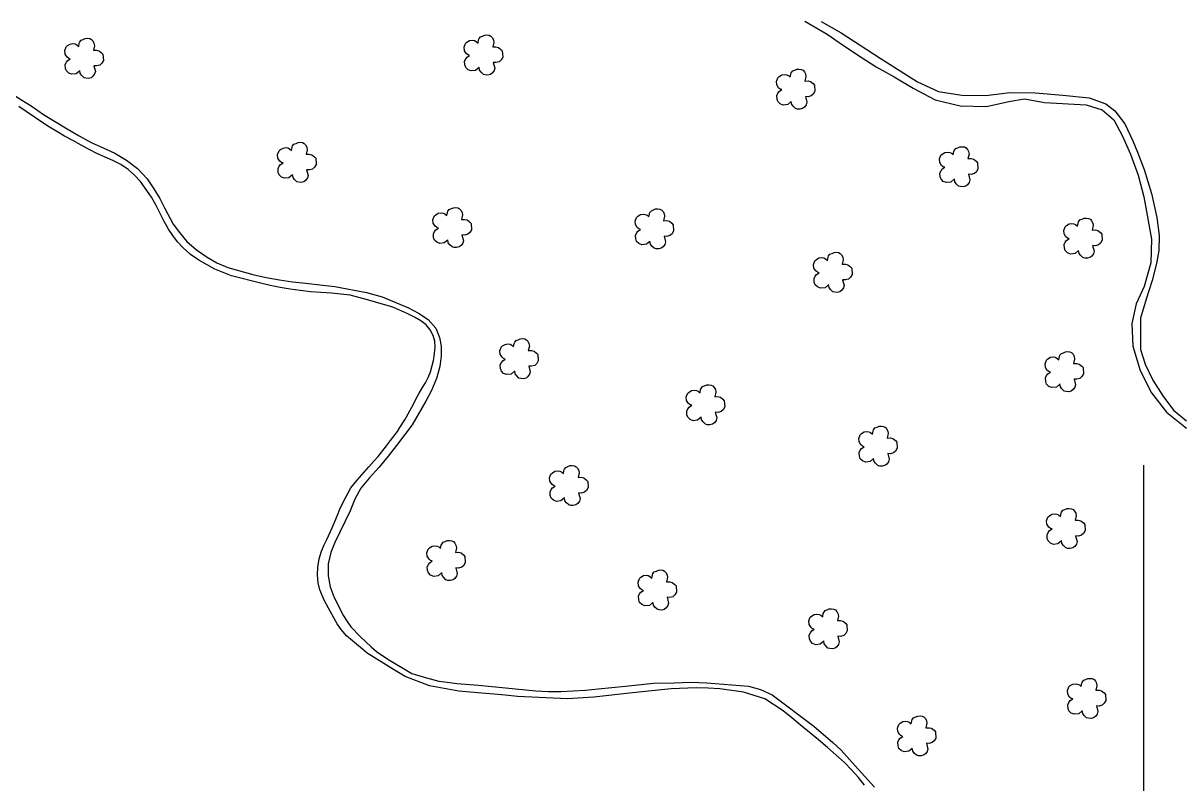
# Model space of a CAD drawing. Extents: x 758742 to 760842, y 7818487 to 7821457.
# Drawn here: x 759597.2 to 760013.4, y 7819373 to 7819646.4 of the extents above; entities that cross this region are included whole.
import ezdxf

# ---------------------------------------------------------------- set-up
doc = ezdxf.new("R2010")
doc.units = 0
doc.header["$MEASUREMENT"] = 0
doc.linetypes.add('CONTINUO', pattern=[0])
for name, color, linetype in [('0114000960', 1, 'Continuous'), ('0114000960003', 5, 'Continuous'), ('0114000960004', 5, 'Continuous'), ('_SIMBOLO ARVORE', 118, 'Continuous'), ('MALHA', 8, 'Continuous')]:
    doc.layers.add(name, color=color, linetype=linetype)

msp = doc.modelspace()

# ---------------------------------------------------------------- linework, layer by layer
at = {"layer": '0114000960', "flags": 128}
msp.add_lwpolyline([(759878.15, 7819647.05), (759886.19, 7819642.39), (759890.55, 7819639.35), (759897.16, 7819634.97), (759903.8, 7819630.69), (759910.27, 7819627.03), (759917.07, 7819623.02), (759925.04, 7819618.85), (759934.01, 7819616.7), (759943.45, 7819616.39), (759951.47, 7819618.16), (759957.18, 7819619.12), (759964.37, 7819617.89), (759979.37, 7819617.05), (759985.02, 7819615.25), (759989.22, 7819611.56), (759992.43, 7819605.69), (759995.31, 7819599.26), (759998.02, 7819591.74), (760000.04, 7819583.99), (760002.79, 7819568.72), (760002.56, 7819560.23), (760000.21, 7819551.72), (759997.28, 7819545.44), (759995.76, 7819538.44), (759996.04, 7819530.25), (759998.74, 7819521.5), (760002.86, 7819513.51), (760008.23, 7819506.49), (760015.36, 7819500.77)], dxfattribs=at)
at = {"layer": '0114000960'}
msp.add_lwpolyline([(759591.59, 7819621.92), (759600.42, 7819616.39), (759604.53, 7819613.57), (759612.99, 7819608.34), (759617.33, 7819605.88), (759621.57, 7819603.51), (759625.94, 7819601.52), (759630.16, 7819599.58), (759634.35, 7819597.14), (759638.28, 7819594.06), (759641.7, 7819590.38), (759644.21, 7819586.78), (759646.35, 7819583.31), (759647.97, 7819580), (759651.09, 7819574.14), (759653.35, 7819571.09), (759656.05, 7819567.89), (759659.44, 7819564.9), (759663.28, 7819562.28), (759666.85, 7819560.16), (759670.73, 7819558.48), (759679.78, 7819556.02), (759684.55, 7819554.96), (759689.34, 7819554.06), (759693.99, 7819553.42), (759698.8, 7819552.93), (759703.81, 7819552.31), (759709.27, 7819551.72), (759720.65, 7819549.5), (759726.22, 7819548.04), (759735.66, 7819544.08), (759739.33, 7819542.11), (759742.72, 7819539.8), (759745.48, 7819536.75), (759746.8, 7819533.43), (759747.47, 7819530.21), (759747.41, 7819526.77), (759746.97, 7819522.94), (759745.78, 7819518.64), (759743.91, 7819514.37), (759741.96, 7819510.51), (759736.98, 7819501.94), (759734.4, 7819498.51), (759731.37, 7819494.6), (759728.41, 7819490.7), (759725.03, 7819486.66), (759721.62, 7819482.82), (759718.62, 7819479.17), (759716.46, 7819475.29), (759714.7, 7819471.06), (759709.19, 7819459.71), (759707.8, 7819456.1), (759706.86, 7819451.97), (759706.81, 7819447.72), (759707.51, 7819443.77), (759709.01, 7819439.94), (759712.38, 7819433.38), (759713.63, 7819431.29), (759714.97, 7819429.34), (759718.39, 7819425.74), (759722.24, 7819422.23), (759724.23, 7819420.57), (759728.27, 7819417.74), (759736.87, 7819412.64), (759741.28, 7819411.29), (759746.61, 7819409.88), (759749.55, 7819409.46), (759753.09, 7819409.04), (759760.81, 7819408.36), (759781.5, 7819406.33), (759786.02, 7819406.14), (759790.51, 7819406.09), (759799.36, 7819406.64), (759803.89, 7819407.14), (759813.69, 7819408.07), (759823.76, 7819409.16), (759831.2, 7819409.28), (759837.23, 7819409.44), (759842.97, 7819409.26), (759857.88, 7819408.08), (759862.21, 7819406.86), (759866.47, 7819404.89), (759881.47, 7819393.68), (759888.24, 7819387.84), (759891.21, 7819385.05), (759896.26, 7819379.37), (759903.25, 7819371.76)], dxfattribs=at)
at = {"layer": '0114000960003', "color": 5}
msp.add_lwpolyline([(759884.03, 7819646.9), (759891.27, 7819642.9), (759905.24, 7819633.81), (759918.7, 7819625.32), (759926.2, 7819621.85), (759934.65, 7819620.47), (759943.24, 7819620.32), (759951.89, 7819621.44), (759960.93, 7819621.29), (759970.97, 7819620.46), (759980.42, 7819619.55), (759986.39, 7819617.38), (759989.67, 7819614.8), (759993.17, 7819610.17), (759996.06, 7819604.11), (759997.74, 7819600.01), (760000.16, 7819593.79), (760002.85, 7819585.19), (760004.77, 7819576.55), (760005.54, 7819570), (760005.43, 7819564.64), (760004.64, 7819560.03), (760002.99, 7819553.89), (760000.85, 7819547.19), (759998.89, 7819540.36), (759998.88, 7819529.11), (760000.58, 7819523.79), (760003.29, 7819518.1), (760006.82, 7819512.44), (760010.72, 7819507.26), (760015.39, 7819503.47)], dxfattribs=at)
at = {"layer": '0114000960004', "color": 5, "flags": 128}
msp.add_lwpolyline([(759899.68, 7819372.47), (759897.43, 7819375.22), (759894.99, 7819378.01), (759892.48, 7819380.65), (759886.36, 7819386.02), (759883.09, 7819388.8), (759876.54, 7819394.12), (759873.48, 7819396.67), (759870.38, 7819399.15), (759863.85, 7819403.49), (759856.16, 7819405.91), (759847.66, 7819407.13), (759843.43, 7819407.35), (759839.06, 7819407.42), (759830.09, 7819407.08), (759816.26, 7819405.64), (759802.3, 7819404.1), (759792.88, 7819403.46), (759774.83, 7819404.34), (759770.46, 7819404.8), (759766.32, 7819405.19), (759762.1, 7819405.54), (759757.9, 7819405.95), (759753.84, 7819406.32), (759743.3, 7819408.2), (759734.48, 7819411.5), (759730.26, 7819414.1), (759720.9, 7819419.97), (759719.17, 7819421.3), (759713.36, 7819426.13), (759711.44, 7819428.37), (759710.03, 7819430.51), (759706.95, 7819436.1), (759705.35, 7819438.97), (759703.81, 7819442.73), (759703.22, 7819445.18), (759703, 7819447.99), (759703.15, 7819450.87), (759703.61, 7819453.83), (759704.47, 7819456.62), (759705.36, 7819458.81), (759706.29, 7819460.74), (759708.25, 7819464.96), (759710.13, 7819469.46), (759711, 7819471.67), (759712.05, 7819474.01), (759715.03, 7819479.37), (759717.23, 7819482.1), (759721.48, 7819486.86), (759723.24, 7819488.92), (759724.74, 7819490.65), (759727.82, 7819494.44), (759729.22, 7819496.39), (759731.74, 7819499.62), (759732.62, 7819501.03), (759734.38, 7819503.83), (759737.44, 7819509.43), (759738.48, 7819511.4), (759739.57, 7819513.36), (759740.76, 7819515.36), (759741.81, 7819517.14), (759742.72, 7819519.01), (759743.59, 7819521.07), (759744.68, 7819525.09), (759744.89, 7819526.5), (759745.24, 7819529.91), (759745.14, 7819532.01), (759744.57, 7819534.14), (759743.51, 7819536.14), (759742.03, 7819537.88), (759740.08, 7819539.37), (759737.83, 7819540.65), (759735.41, 7819541.85), (759730.12, 7819544.28), (759723.89, 7819546.08), (759720.95, 7819546.89), (759714.76, 7819548.55), (759708, 7819549.36), (759704.24, 7819549.56), (759700.42, 7819549.85), (759696.76, 7819550.27), (759693.13, 7819550.76), (759689.55, 7819551.37), (759685.93, 7819552.1), (759682.47, 7819552.87), (759672.11, 7819555.49), (759666.12, 7819557.95), (759663.27, 7819559.5), (759660.34, 7819561.13), (759657.28, 7819563.17), (759654.57, 7819565.67), (759652.62, 7819567.77), (759650.98, 7819570.08), (759649.43, 7819572.35), (759647.86, 7819575.06), (759646.43, 7819577.9), (759644.98, 7819580.77), (759643.27, 7819583.76), (759639.41, 7819589.49), (759637.23, 7819591.75), (759634.88, 7819593.77), (759632.23, 7819595.56), (759629.46, 7819596.95), (759623.72, 7819599.5), (759620.86, 7819600.9), (759618.02, 7819602.51), (759615.04, 7819604.14), (759612.08, 7819605.8), (759609.25, 7819607.41), (759606.59, 7819609.03), (759603.92, 7819610.73), (759595.59, 7819616.39)], dxfattribs=at)
at = {"layer": '_SIMBOLO ARVORE', "linetype": 'CONTINUO'}
for points in [[(759617.5, 7819629.22, 0), (759616.26, 7819628.17, 0), (759614.67, 7819627.99, 0), (759613.54, 7819628.43, 0), (759612.74, 7819629.21, 0), (759612.41, 7819630.11, 0), (759612.32, 7819631.44, 0), (759612.76, 7819632.29, 0), (759613.21, 7819632.91, 0), (759614.12, 7819633.52, 0), (759613.54, 7819633.71, 0), (759612.97, 7819634.18, 0), (759612.3, 7819635.24, 0), (759612.18, 7819636.5, 0), (759612.66, 7819637.82, 0), (759613.17, 7819638.29, 0), (759614.1, 7819638.86, 0), (759615.08, 7819638.99, 0), (759615.86, 7819638.88, 0), (759616.48, 7819638.59, 0), (759617.15, 7819637.99, 0), (759617.35, 7819639.14, 0), (759617.53, 7819639.6, 0), (759618.03, 7819640.24, 0), (759618.78, 7819640.52, 0), (759619.52, 7819640.84, 0), (759620.34, 7819640.92, 0), (759621.13, 7819640.81, 0), (759621.76, 7819640.47, 0), (759622.23, 7819639.96, 0), (759622.64, 7819639.15, 0), (759622.81, 7819638.24, 0), (759622.43, 7819636.63, 0), (759623.56, 7819636.65, 0), (759624.5, 7819636.42, 0), (759625.38, 7819635.72, 0), (759625.87, 7819635.16, 0), (759626, 7819632.94, 0), (759625.46, 7819631.94, 0), (759624.73, 7819631.28, 0), (759623.59, 7819630.97, 0), (759622.59, 7819631.06, 0), (759623.13, 7819628.99, 0), (759622.88, 7819628.1, 0), (759622.28, 7819627.26, 0), (759621.62, 7819626.73, 0), (759620.68, 7819626.5, 0), (759619.75, 7819626.55, 0), (759619.05, 7819626.75, 0), (759618.25, 7819627.54, 0), (759617.71, 7819628.25, 0), (759617.54, 7819629.32, 0)], [(759761.06, 7819630.43, 0), (759759.82, 7819629.38, 0), (759758.23, 7819629.2, 0), (759757.1, 7819629.64, 0), (759756.3, 7819630.42, 0), (759755.97, 7819631.33, 0), (759755.88, 7819632.66, 0), (759756.32, 7819633.5, 0), (759756.77, 7819634.12, 0), (759757.68, 7819634.74, 0), (759757.1, 7819634.92, 0), (759756.53, 7819635.39, 0), (759755.86, 7819636.45, 0), (759755.74, 7819637.72, 0), (759756.22, 7819639.03, 0), (759756.73, 7819639.5, 0), (759757.66, 7819640.07, 0), (759758.64, 7819640.2, 0), (759759.42, 7819640.09, 0), (759760.04, 7819639.8, 0), (759760.71, 7819639.2, 0), (759760.92, 7819640.35, 0), (759761.09, 7819640.81, 0), (759761.59, 7819641.45, 0), (759762.35, 7819641.73, 0), (759763.08, 7819642.06, 0), (759763.91, 7819642.13, 0), (759764.69, 7819642.02, 0), (759765.32, 7819641.68, 0), (759765.79, 7819641.18, 0), (759766.2, 7819640.36, 0), (759766.37, 7819639.45, 0), (759765.99, 7819637.84, 0), (759767.12, 7819637.86, 0), (759768.06, 7819637.63, 0), (759768.94, 7819636.93, 0), (759769.43, 7819636.37, 0), (759769.56, 7819634.15, 0), (759769.02, 7819633.15, 0), (759768.29, 7819632.49, 0), (759767.15, 7819632.19, 0), (759766.15, 7819632.27, 0), (759766.69, 7819630.2, 0), (759766.44, 7819629.31, 0), (759765.84, 7819628.47, 0), (759765.18, 7819627.94, 0), (759764.24, 7819627.71, 0), (759763.31, 7819627.77, 0), (759762.61, 7819627.96, 0), (759761.81, 7819628.75, 0), (759761.27, 7819629.46, 0), (759761.1, 7819630.53, 0)], [(759873.28, 7819618.15, 0), (759872.03, 7819617.11, 0), (759870.45, 7819616.92, 0), (759869.32, 7819617.36, 0), (759868.52, 7819618.15, 0), (759868.19, 7819619.05, 0), (759868.1, 7819620.38, 0), (759868.53, 7819621.22, 0), (759868.98, 7819621.84, 0), (759869.9, 7819622.46, 0), (759869.32, 7819622.65, 0), (759868.74, 7819623.12, 0), (759868.07, 7819624.18, 0), (759867.95, 7819625.44, 0), (759868.44, 7819626.76, 0), (759868.95, 7819627.23, 0), (759869.88, 7819627.79, 0), (759870.85, 7819627.93, 0), (759871.63, 7819627.81, 0), (759872.25, 7819627.53, 0), (759872.93, 7819626.92, 0), (759873.13, 7819628.08, 0), (759873.3, 7819628.54, 0), (759873.81, 7819629.18, 0), (759874.56, 7819629.46, 0), (759875.29, 7819629.78, 0), (759876.12, 7819629.86, 0), (759876.9, 7819629.75, 0), (759877.53, 7819629.41, 0), (759878.01, 7819628.9, 0), (759878.42, 7819628.09, 0), (759878.58, 7819627.18, 0), (759878.21, 7819625.56, 0), (759879.34, 7819625.58, 0), (759880.27, 7819625.36, 0), (759881.16, 7819624.66, 0), (759881.64, 7819624.1, 0), (759881.78, 7819621.87, 0), (759881.23, 7819620.88, 0), (759880.51, 7819620.22, 0), (759879.37, 7819619.91, 0), (759878.37, 7819620, 0), (759878.9, 7819617.92, 0), (759878.66, 7819617.04, 0), (759878.06, 7819616.19, 0), (759877.4, 7819615.67, 0), (759876.46, 7819615.43, 0), (759875.52, 7819615.49, 0), (759874.83, 7819615.69, 0), (759874.03, 7819616.48, 0), (759873.48, 7819617.18, 0), (759873.31, 7819618.26, 0)], [(759693.99, 7819591.83, 0), (759692.74, 7819590.79, 0), (759691.16, 7819590.61, 0), (759690.03, 7819591.04, 0), (759689.23, 7819591.83, 0), (759688.9, 7819592.73, 0), (759688.81, 7819594.06, 0), (759689.24, 7819594.9, 0), (759689.69, 7819595.52, 0), (759690.61, 7819596.14, 0), (759690.03, 7819596.33, 0), (759689.45, 7819596.8, 0), (759688.78, 7819597.86, 0), (759688.66, 7819599.12, 0), (759689.15, 7819600.44, 0), (759689.66, 7819600.91, 0), (759690.59, 7819601.48, 0), (759691.56, 7819601.61, 0), (759692.34, 7819601.5, 0), (759692.96, 7819601.21, 0), (759693.64, 7819600.61, 0), (759693.84, 7819601.76, 0), (759694.01, 7819602.22, 0), (759694.52, 7819602.86, 0), (759695.27, 7819603.14, 0), (759696, 7819603.46, 0), (759696.83, 7819603.54, 0), (759697.61, 7819603.43, 0), (759698.24, 7819603.09, 0), (759698.72, 7819602.58, 0), (759699.13, 7819601.77, 0), (759699.29, 7819600.86, 0), (759698.91, 7819599.25, 0), (759700.05, 7819599.26, 0), (759700.98, 7819599.04, 0), (759701.87, 7819598.34, 0), (759702.35, 7819597.78, 0), (759702.49, 7819595.56, 0), (759701.94, 7819594.56, 0), (759701.22, 7819593.9, 0), (759700.08, 7819593.59, 0), (759699.08, 7819593.68, 0), (759699.61, 7819591.6, 0), (759699.37, 7819590.72, 0), (759698.77, 7819589.87, 0), (759698.11, 7819589.35, 0), (759697.17, 7819589.12, 0), (759696.23, 7819589.17, 0), (759695.54, 7819589.37, 0), (759694.74, 7819590.16, 0), (759694.19, 7819590.87, 0), (759694.02, 7819591.94, 0)], [(759931.89, 7819590.26, 0), (759930.65, 7819589.21, 0), (759929.07, 7819589.03, 0), (759927.94, 7819589.47, 0), (759927.14, 7819590.25, 0), (759926.81, 7819591.15, 0), (759926.72, 7819592.48, 0), (759927.15, 7819593.32, 0), (759927.6, 7819593.95, 0), (759928.52, 7819594.56, 0), (759927.94, 7819594.75, 0), (759927.36, 7819595.22, 0), (759926.69, 7819596.28, 0), (759926.57, 7819597.54, 0), (759927.05, 7819598.86, 0), (759927.56, 7819599.33, 0), (759928.49, 7819599.9, 0), (759929.47, 7819600.03, 0), (759930.25, 7819599.92, 0), (759930.87, 7819599.63, 0), (759931.55, 7819599.03, 0), (759931.75, 7819600.18, 0), (759931.92, 7819600.64, 0), (759932.43, 7819601.28, 0), (759933.18, 7819601.56, 0), (759933.91, 7819601.88, 0), (759934.74, 7819601.96, 0), (759935.52, 7819601.85, 0), (759936.15, 7819601.51, 0), (759936.63, 7819601, 0), (759937.04, 7819600.19, 0), (759937.2, 7819599.28, 0), (759936.82, 7819597.67, 0), (759937.96, 7819597.69, 0), (759938.89, 7819597.46, 0), (759939.77, 7819596.76, 0), (759940.26, 7819596.2, 0), (759940.4, 7819593.98, 0), (759939.85, 7819592.98, 0), (759939.13, 7819592.32, 0), (759937.99, 7819592.01, 0), (759936.99, 7819592.1, 0), (759937.52, 7819590.03, 0), (759937.28, 7819589.14, 0), (759936.68, 7819588.29, 0), (759936.01, 7819587.77, 0), (759935.08, 7819587.54, 0), (759934.14, 7819587.59, 0), (759933.45, 7819587.79, 0), (759932.64, 7819588.58, 0), (759932.1, 7819589.29, 0), (759931.93, 7819590.36, 0)], [(759749.81, 7819568.4, 0), (759748.57, 7819567.36, 0), (759746.98, 7819567.17, 0), (759745.86, 7819567.61, 0), (759745.06, 7819568.4, 0), (759744.72, 7819569.3, 0), (759744.64, 7819570.63, 0), (759745.07, 7819571.47, 0), (759745.52, 7819572.09, 0), (759746.43, 7819572.71, 0), (759745.85, 7819572.89, 0), (759745.28, 7819573.37, 0), (759744.61, 7819574.43, 0), (759744.49, 7819575.69, 0), (759744.97, 7819577, 0), (759745.48, 7819577.47, 0), (759746.41, 7819578.04, 0), (759747.39, 7819578.17, 0), (759748.17, 7819578.06, 0), (759748.79, 7819577.78, 0), (759749.46, 7819577.17, 0), (759749.67, 7819578.33, 0), (759749.84, 7819578.79, 0), (759750.34, 7819579.43, 0), (759751.1, 7819579.7, 0), (759751.83, 7819580.03, 0), (759752.66, 7819580.1, 0), (759753.44, 7819579.99, 0), (759754.07, 7819579.66, 0), (759754.54, 7819579.15, 0), (759754.96, 7819578.33, 0), (759755.12, 7819577.43, 0), (759754.74, 7819575.81, 0), (759755.87, 7819575.83, 0), (759756.81, 7819575.61, 0), (759757.69, 7819574.91, 0), (759758.18, 7819574.35, 0), (759758.31, 7819572.12, 0), (759757.77, 7819571.13, 0), (759757.05, 7819570.46, 0), (759755.9, 7819570.16, 0), (759754.91, 7819570.25, 0), (759755.44, 7819568.17, 0), (759755.19, 7819567.29, 0), (759754.59, 7819566.44, 0), (759753.93, 7819565.91, 0), (759752.99, 7819565.68, 0), (759752.06, 7819565.74, 0), (759751.36, 7819565.94, 0), (759750.56, 7819566.72, 0), (759750.02, 7819567.43, 0), (759749.85, 7819568.51, 0)], [(759822.47, 7819567.94, 0), (759821.23, 7819566.89, 0), (759819.64, 7819566.71, 0), (759818.52, 7819567.15, 0), (759817.71, 7819567.93, 0), (759817.38, 7819568.84, 0), (759817.29, 7819570.17, 0), (759817.73, 7819571.01, 0), (759818.18, 7819571.63, 0), (759819.09, 7819572.25, 0), (759818.51, 7819572.43, 0), (759817.94, 7819572.9, 0), (759817.27, 7819573.96, 0), (759817.15, 7819575.23, 0), (759817.63, 7819576.54, 0), (759818.14, 7819577.01, 0), (759819.07, 7819577.58, 0), (759820.05, 7819577.71, 0), (759820.83, 7819577.6, 0), (759821.45, 7819577.31, 0), (759822.12, 7819576.71, 0), (759822.33, 7819577.86, 0), (759822.5, 7819578.33, 0), (759823, 7819578.96, 0), (759823.76, 7819579.24, 0), (759824.49, 7819579.57, 0), (759825.32, 7819579.64, 0), (759826.1, 7819579.53, 0), (759826.73, 7819579.2, 0), (759827.2, 7819578.69, 0), (759827.62, 7819577.87, 0), (759827.78, 7819576.97, 0), (759827.4, 7819575.35, 0), (759828.53, 7819575.37, 0), (759829.47, 7819575.14, 0), (759830.35, 7819574.44, 0), (759830.84, 7819573.88, 0), (759830.97, 7819571.66, 0), (759830.43, 7819570.66, 0), (759829.7, 7819570, 0), (759828.56, 7819569.7, 0), (759827.56, 7819569.78, 0), (759828.1, 7819567.71, 0), (759827.85, 7819566.82, 0), (759827.25, 7819565.98, 0), (759826.59, 7819565.45, 0), (759825.65, 7819565.22, 0), (759824.72, 7819565.28, 0), (759824.02, 7819565.47, 0), (759823.22, 7819566.26, 0), (759822.68, 7819566.97, 0), (759822.51, 7819568.05, 0)], [(759976.56, 7819564.59, 0), (759975.31, 7819563.55, 0), (759973.73, 7819563.36, 0), (759972.6, 7819563.8, 0), (759971.8, 7819564.59, 0), (759971.47, 7819565.49, 0), (759971.38, 7819566.82, 0), (759971.81, 7819567.66, 0), (759972.27, 7819568.28, 0), (759973.18, 7819568.9, 0), (759972.6, 7819569.08, 0), (759972.03, 7819569.56, 0), (759971.35, 7819570.62, 0), (759971.23, 7819571.88, 0), (759971.72, 7819573.19, 0), (759972.23, 7819573.66, 0), (759973.16, 7819574.23, 0), (759974.13, 7819574.36, 0), (759974.91, 7819574.25, 0), (759975.53, 7819573.97, 0), (759976.21, 7819573.36, 0), (759976.41, 7819574.52, 0), (759976.58, 7819574.98, 0), (759977.09, 7819575.62, 0), (759977.84, 7819575.89, 0), (759978.57, 7819576.22, 0), (759979.4, 7819576.29, 0), (759980.18, 7819576.18, 0), (759980.82, 7819575.85, 0), (759981.29, 7819575.34, 0), (759981.7, 7819574.52, 0), (759981.86, 7819573.62, 0), (759981.49, 7819572, 0), (759982.62, 7819572.02, 0), (759983.55, 7819571.79, 0), (759984.44, 7819571.1, 0), (759984.93, 7819570.54, 0), (759985.06, 7819568.31, 0), (759984.51, 7819567.32, 0), (759983.79, 7819566.65, 0), (759982.65, 7819566.35, 0), (759981.65, 7819566.44, 0), (759982.18, 7819564.36, 0), (759981.94, 7819563.47, 0), (759981.34, 7819562.63, 0), (759980.68, 7819562.1, 0), (759979.74, 7819561.87, 0), (759978.81, 7819561.93, 0), (759978.11, 7819562.13, 0), (759977.31, 7819562.91, 0), (759976.76, 7819563.62, 0), (759976.6, 7819564.7, 0)], [(759886.67, 7819552.32, 0), (759885.43, 7819551.27, 0), (759883.85, 7819551.09, 0), (759882.72, 7819551.53, 0), (759881.92, 7819552.31, 0), (759881.59, 7819553.21, 0), (759881.5, 7819554.54, 0), (759881.93, 7819555.38, 0), (759882.38, 7819556.01, 0), (759883.29, 7819556.62, 0), (759882.71, 7819556.81, 0), (759882.14, 7819557.28, 0), (759881.47, 7819558.34, 0), (759881.35, 7819559.6, 0), (759881.83, 7819560.92, 0), (759882.34, 7819561.39, 0), (759883.27, 7819561.96, 0), (759884.25, 7819562.09, 0), (759885.03, 7819561.98, 0), (759885.65, 7819561.69, 0), (759886.32, 7819561.09, 0), (759886.53, 7819562.24, 0), (759886.7, 7819562.7, 0), (759887.21, 7819563.34, 0), (759887.96, 7819563.62, 0), (759888.69, 7819563.94, 0), (759889.52, 7819564.02, 0), (759890.3, 7819563.91, 0), (759890.93, 7819563.57, 0), (759891.4, 7819563.06, 0), (759891.82, 7819562.25, 0), (759891.98, 7819561.34, 0), (759891.6, 7819559.73, 0), (759892.74, 7819559.75, 0), (759893.67, 7819559.52, 0), (759894.55, 7819558.82, 0), (759895.04, 7819558.26, 0), (759895.18, 7819556.04, 0), (759894.63, 7819555.04, 0), (759893.91, 7819554.38, 0), (759892.77, 7819554.07, 0), (759891.77, 7819554.16, 0), (759892.3, 7819552.09, 0), (759892.06, 7819551.2, 0), (759891.46, 7819550.36, 0), (759890.79, 7819549.83, 0), (759889.85, 7819549.6, 0), (759888.92, 7819549.65, 0), (759888.22, 7819549.85, 0), (759887.42, 7819550.64, 0), (759886.88, 7819551.35, 0), (759886.71, 7819552.42, 0)], [(759773.85, 7819521.28, 0), (759772.6, 7819520.24, 0), (759771.02, 7819520.05, 0), (759769.89, 7819520.49, 0), (759769.09, 7819521.28, 0), (759768.76, 7819522.18, 0), (759768.67, 7819523.51, 0), (759769.1, 7819524.35, 0), (759769.56, 7819524.97, 0), (759770.47, 7819525.59, 0), (759769.89, 7819525.78, 0), (759769.32, 7819526.25, 0), (759768.64, 7819527.31, 0), (759768.52, 7819528.57, 0), (759769.01, 7819529.88, 0), (759769.52, 7819530.36, 0), (759770.45, 7819530.92, 0), (759771.43, 7819531.05, 0), (759772.21, 7819530.94, 0), (759772.82, 7819530.66, 0), (759773.5, 7819530.05, 0), (759773.7, 7819531.21, 0), (759773.87, 7819531.67, 0), (759774.38, 7819532.31, 0), (759775.13, 7819532.58, 0), (759775.87, 7819532.91, 0), (759776.69, 7819532.99, 0), (759777.47, 7819532.87, 0), (759778.11, 7819532.54, 0), (759778.58, 7819532.03, 0), (759778.99, 7819531.22, 0), (759779.15, 7819530.31, 0), (759778.78, 7819528.69, 0), (759779.91, 7819528.71, 0), (759780.85, 7819528.49, 0), (759781.73, 7819527.79, 0), (759782.22, 7819527.23, 0), (759782.35, 7819525, 0), (759781.81, 7819524.01, 0), (759781.08, 7819523.34, 0), (759779.94, 7819523.04, 0), (759778.94, 7819523.13, 0), (759779.48, 7819521.05, 0), (759779.23, 7819520.17, 0), (759778.63, 7819519.32, 0), (759777.97, 7819518.79, 0), (759777.03, 7819518.56, 0), (759776.1, 7819518.62, 0), (759775.4, 7819518.82, 0), (759774.6, 7819519.6, 0), (759774.05, 7819520.31, 0), (759773.89, 7819521.39, 0)], [(759969.86, 7819516.61, 0), (759968.61, 7819515.56, 0), (759967.03, 7819515.38, 0), (759965.9, 7819515.82, 0), (759965.1, 7819516.6, 0), (759964.77, 7819517.51, 0), (759964.68, 7819518.84, 0), (759965.11, 7819519.68, 0), (759965.57, 7819520.3, 0), (759966.48, 7819520.92, 0), (759965.9, 7819521.1, 0), (759965.33, 7819521.57, 0), (759964.65, 7819522.63, 0), (759964.53, 7819523.9, 0), (759965.02, 7819525.21, 0), (759965.53, 7819525.68, 0), (759966.46, 7819526.25, 0), (759967.43, 7819526.38, 0), (759968.21, 7819526.27, 0), (759968.83, 7819525.98, 0), (759969.51, 7819525.38, 0), (759969.71, 7819526.53, 0), (759969.88, 7819526.99, 0), (759970.39, 7819527.63, 0), (759971.14, 7819527.91, 0), (759971.88, 7819528.24, 0), (759972.7, 7819528.31, 0), (759973.48, 7819528.2, 0), (759974.12, 7819527.87, 0), (759974.59, 7819527.36, 0), (759975, 7819526.54, 0), (759975.16, 7819525.63, 0), (759974.79, 7819524.02, 0), (759975.92, 7819524.04, 0), (759976.85, 7819523.81, 0), (759977.74, 7819523.11, 0), (759978.23, 7819522.55, 0), (759978.36, 7819520.33, 0), (759977.81, 7819519.33, 0), (759977.09, 7819518.67, 0), (759975.95, 7819518.37, 0), (759974.95, 7819518.45, 0), (759975.48, 7819516.38, 0), (759975.24, 7819515.49, 0), (759974.64, 7819514.65, 0), (759973.98, 7819514.12, 0), (759973.04, 7819513.89, 0), (759972.11, 7819513.95, 0), (759971.41, 7819514.14, 0), (759970.61, 7819514.93, 0), (759970.06, 7819515.64, 0), (759969.9, 7819516.72, 0)], [(759840.87, 7819504.7, 0), (759839.63, 7819503.65, 0), (759838.05, 7819503.47, 0), (759836.92, 7819503.91, 0), (759836.12, 7819504.7, 0), (759835.79, 7819505.6, 0), (759835.7, 7819506.93, 0), (759836.13, 7819507.77, 0), (759836.58, 7819508.39, 0), (759837.5, 7819509.01, 0), (759836.91, 7819509.19, 0), (759836.34, 7819509.67, 0), (759835.67, 7819510.73, 0), (759835.55, 7819511.99, 0), (759836.03, 7819513.3, 0), (759836.54, 7819513.77, 0), (759837.47, 7819514.34, 0), (759838.45, 7819514.47, 0), (759839.23, 7819514.36, 0), (759839.85, 7819514.08, 0), (759840.53, 7819513.47, 0), (759840.73, 7819514.63, 0), (759840.9, 7819515.09, 0), (759841.41, 7819515.73, 0), (759842.16, 7819516, 0), (759842.89, 7819516.33, 0), (759843.72, 7819516.4, 0), (759844.5, 7819516.29, 0), (759845.13, 7819515.96, 0), (759845.61, 7819515.45, 0), (759846.02, 7819514.63, 0), (759846.18, 7819513.73, 0), (759845.8, 7819512.11, 0), (759846.94, 7819512.13, 0), (759847.87, 7819511.9, 0), (759848.75, 7819511.2, 0), (759849.24, 7819510.65, 0), (759849.38, 7819508.42, 0), (759848.83, 7819507.43, 0), (759848.11, 7819506.76, 0), (759846.97, 7819506.46, 0), (759845.97, 7819506.55, 0), (759846.5, 7819504.47, 0), (759846.26, 7819503.58, 0), (759845.66, 7819502.74, 0), (759844.99, 7819502.21, 0), (759844.06, 7819501.98, 0), (759843.12, 7819502.04, 0), (759842.43, 7819502.24, 0), (759841.62, 7819503.02, 0), (759841.08, 7819503.73, 0), (759840.91, 7819504.81, 0)], [(759902.86, 7819489.83, 0), (759901.62, 7819488.78, 0), (759900.04, 7819488.6, 0), (759898.91, 7819489.04, 0), (759898.11, 7819489.82, 0), (759897.78, 7819490.72, 0), (759897.69, 7819492.06, 0), (759898.12, 7819492.9, 0), (759898.57, 7819493.52, 0), (759899.48, 7819494.14, 0), (759898.9, 7819494.32, 0), (759898.33, 7819494.79, 0), (759897.66, 7819495.85, 0), (759897.54, 7819497.12, 0), (759898.02, 7819498.43, 0), (759898.53, 7819498.9, 0), (759899.46, 7819499.47, 0), (759900.44, 7819499.6, 0), (759901.22, 7819499.49, 0), (759901.84, 7819499.2, 0), (759902.51, 7819498.6, 0), (759902.72, 7819499.75, 0), (759902.89, 7819500.21, 0), (759903.4, 7819500.85, 0), (759904.15, 7819501.13, 0), (759904.88, 7819501.46, 0), (759905.71, 7819501.53, 0), (759906.49, 7819501.42, 0), (759907.12, 7819501.08, 0), (759907.59, 7819500.58, 0), (759908.01, 7819499.76, 0), (759908.17, 7819498.85, 0), (759907.79, 7819497.24, 0), (759908.93, 7819497.26, 0), (759909.86, 7819497.03, 0), (759910.74, 7819496.33, 0), (759911.23, 7819495.77, 0), (759911.37, 7819493.55, 0), (759910.82, 7819492.55, 0), (759910.1, 7819491.89, 0), (759908.96, 7819491.59, 0), (759907.96, 7819491.67, 0), (759908.49, 7819489.6, 0), (759908.25, 7819488.71, 0), (759907.65, 7819487.87, 0), (759906.98, 7819487.34, 0), (759906.04, 7819487.11, 0), (759905.11, 7819487.16, 0), (759904.41, 7819487.36, 0), (759903.61, 7819488.15, 0), (759903.07, 7819488.86, 0), (759902.9, 7819489.93, 0)], [(759791.75, 7819475.69, 0), (759790.5, 7819474.64, 0), (759788.92, 7819474.46, 0), (759787.79, 7819474.9, 0), (759786.99, 7819475.68, 0), (759786.66, 7819476.58, 0), (759786.57, 7819477.92, 0), (759787, 7819478.76, 0), (759787.46, 7819479.38, 0), (759788.37, 7819480, 0), (759787.79, 7819480.18, 0), (759787.22, 7819480.65, 0), (759786.54, 7819481.71, 0), (759786.42, 7819482.98, 0), (759786.91, 7819484.29, 0), (759787.42, 7819484.76, 0), (759788.35, 7819485.33, 0), (759789.32, 7819485.46, 0), (759790.1, 7819485.35, 0), (759790.72, 7819485.06, 0), (759791.4, 7819484.46, 0), (759791.6, 7819485.61, 0), (759791.77, 7819486.07, 0), (759792.28, 7819486.71, 0), (759793.03, 7819486.99, 0), (759793.76, 7819487.32, 0), (759794.59, 7819487.39, 0), (759795.37, 7819487.28, 0), (759796.01, 7819486.94, 0), (759796.48, 7819486.44, 0), (759796.89, 7819485.62, 0), (759797.05, 7819484.71, 0), (759796.68, 7819483.1, 0), (759797.81, 7819483.12, 0), (759798.74, 7819482.89, 0), (759799.63, 7819482.19, 0), (759800.12, 7819481.63, 0), (759800.25, 7819479.41, 0), (759799.7, 7819478.41, 0), (759798.98, 7819477.75, 0), (759797.84, 7819477.45, 0), (759796.84, 7819477.53, 0), (759797.37, 7819475.46, 0), (759797.13, 7819474.57, 0), (759796.53, 7819473.73, 0), (759795.87, 7819473.2, 0), (759794.93, 7819472.97, 0), (759794, 7819473.03, 0), (759793.3, 7819473.22, 0), (759792.5, 7819474.01, 0), (759791.95, 7819474.72, 0), (759791.79, 7819475.79, 0)], [(759970.42, 7819460.26, 0), (759969.17, 7819459.21, 0), (759967.59, 7819459.03, 0), (759966.46, 7819459.47, 0), (759965.66, 7819460.25, 0), (759965.33, 7819461.15, 0), (759965.24, 7819462.48, 0), (759965.67, 7819463.32, 0), (759966.12, 7819463.95, 0), (759967.04, 7819464.56, 0), (759966.46, 7819464.75, 0), (759965.88, 7819465.22, 0), (759965.21, 7819466.28, 0), (759965.09, 7819467.54, 0), (759965.58, 7819468.86, 0), (759966.09, 7819469.33, 0), (759967.02, 7819469.9, 0), (759967.99, 7819470.03, 0), (759968.77, 7819469.92, 0), (759969.39, 7819469.63, 0), (759970.07, 7819469.03, 0), (759970.27, 7819470.18, 0), (759970.44, 7819470.64, 0), (759970.95, 7819471.28, 0), (759971.7, 7819471.56, 0), (759972.43, 7819471.88, 0), (759973.26, 7819471.96, 0), (759974.04, 7819471.85, 0), (759974.68, 7819471.51, 0), (759975.15, 7819471, 0), (759975.56, 7819470.19, 0), (759975.72, 7819469.28, 0), (759975.35, 7819467.67, 0), (759976.48, 7819467.69, 0), (759977.41, 7819467.46, 0), (759978.3, 7819466.76, 0), (759978.79, 7819466.2, 0), (759978.92, 7819463.98, 0), (759978.37, 7819462.98, 0), (759977.65, 7819462.32, 0), (759976.51, 7819462.01, 0), (759975.51, 7819462.1, 0), (759976.04, 7819460.03, 0), (759975.8, 7819459.14, 0), (759975.2, 7819458.3, 0), (759974.54, 7819457.77, 0), (759973.6, 7819457.54, 0), (759972.67, 7819457.59, 0), (759971.97, 7819457.79, 0), (759971.17, 7819458.58, 0), (759970.62, 7819459.29, 0), (759970.45, 7819460.36, 0)], [(759747.61, 7819448.75, 0), (759746.36, 7819447.7, 0), (759744.78, 7819447.52, 0), (759743.65, 7819447.96, 0), (759742.85, 7819448.75, 0), (759742.52, 7819449.65, 0), (759742.43, 7819450.98, 0), (759742.86, 7819451.82, 0), (759743.32, 7819452.44, 0), (759744.23, 7819453.06, 0), (759743.65, 7819453.24, 0), (759743.08, 7819453.72, 0), (759742.41, 7819454.78, 0), (759742.28, 7819456.04, 0), (759742.77, 7819457.35, 0), (759743.28, 7819457.82, 0), (759744.21, 7819458.39, 0), (759745.19, 7819458.52, 0), (759745.97, 7819458.41, 0), (759746.58, 7819458.13, 0), (759747.26, 7819457.52, 0), (759747.46, 7819458.68, 0), (759747.64, 7819459.14, 0), (759748.14, 7819459.78, 0), (759748.89, 7819460.05, 0), (759749.63, 7819460.38, 0), (759750.45, 7819460.45, 0), (759751.23, 7819460.34, 0), (759751.87, 7819460.01, 0), (759752.34, 7819459.5, 0), (759752.75, 7819458.68, 0), (759752.91, 7819457.78, 0), (759752.54, 7819456.16, 0), (759753.67, 7819456.18, 0), (759754.61, 7819455.95, 0), (759755.49, 7819455.25, 0), (759755.98, 7819454.7, 0), (759756.11, 7819452.47, 0), (759755.57, 7819451.48, 0), (759754.84, 7819450.81, 0), (759753.7, 7819450.51, 0), (759752.7, 7819450.6, 0), (759753.24, 7819448.52, 0), (759752.99, 7819447.63, 0), (759752.39, 7819446.79, 0), (759751.73, 7819446.26, 0), (759750.79, 7819446.03, 0), (759749.86, 7819446.09, 0), (759749.16, 7819446.29, 0), (759748.36, 7819447.07, 0), (759747.82, 7819447.78, 0), (759747.65, 7819448.86, 0)], [(759823.54, 7819438.15, 0), (759822.29, 7819437.1, 0), (759820.71, 7819436.92, 0), (759819.58, 7819437.36, 0), (759818.78, 7819438.15, 0), (759818.45, 7819439.05, 0), (759818.36, 7819440.38, 0), (759818.79, 7819441.22, 0), (759819.24, 7819441.84, 0), (759820.16, 7819442.46, 0), (759819.58, 7819442.64, 0), (759819, 7819443.11, 0), (759818.33, 7819444.17, 0), (759818.21, 7819445.44, 0), (759818.7, 7819446.75, 0), (759819.21, 7819447.22, 0), (759820.14, 7819447.79, 0), (759821.11, 7819447.92, 0), (759821.89, 7819447.81, 0), (759822.51, 7819447.52, 0), (759823.19, 7819446.92, 0), (759823.39, 7819448.07, 0), (759823.56, 7819448.54, 0), (759824.07, 7819449.18, 0), (759824.82, 7819449.45, 0), (759825.55, 7819449.78, 0), (759826.38, 7819449.85, 0), (759827.16, 7819449.74, 0), (759827.79, 7819449.41, 0), (759828.27, 7819448.9, 0), (759828.68, 7819448.08, 0), (759828.84, 7819447.18, 0), (759828.47, 7819445.56, 0), (759829.6, 7819445.58, 0), (759830.53, 7819445.35, 0), (759831.42, 7819444.65, 0), (759831.9, 7819444.09, 0), (759832.04, 7819441.87, 0), (759831.49, 7819440.88, 0), (759830.77, 7819440.21, 0), (759829.63, 7819439.91, 0), (759828.63, 7819440, 0), (759829.16, 7819437.92, 0), (759828.92, 7819437.03, 0), (759828.32, 7819436.19, 0), (759827.66, 7819435.66, 0), (759826.72, 7819435.43, 0), (759825.78, 7819435.49, 0), (759825.09, 7819435.69, 0), (759824.29, 7819436.47, 0), (759823.74, 7819437.18, 0), (759823.57, 7819438.26, 0)], [(759884.95, 7819424.2, 0), (759883.7, 7819423.15, 0), (759882.12, 7819422.97, 0), (759880.99, 7819423.41, 0), (759880.19, 7819424.2, 0), (759879.86, 7819425.1, 0), (759879.77, 7819426.43, 0), (759880.2, 7819427.27, 0), (759880.66, 7819427.89, 0), (759881.57, 7819428.51, 0), (759880.99, 7819428.69, 0), (759880.42, 7819429.17, 0), (759879.74, 7819430.23, 0), (759879.62, 7819431.49, 0), (759880.11, 7819432.8, 0), (759880.62, 7819433.27, 0), (759881.55, 7819433.84, 0), (759882.52, 7819433.97, 0), (759883.3, 7819433.86, 0), (759883.92, 7819433.58, 0), (759884.6, 7819432.97, 0), (759884.8, 7819434.13, 0), (759884.97, 7819434.59, 0), (759885.48, 7819435.23, 0), (759886.23, 7819435.5, 0), (759886.96, 7819435.83, 0), (759887.79, 7819435.9, 0), (759888.57, 7819435.79, 0), (759889.21, 7819435.46, 0), (759889.68, 7819434.95, 0), (759890.09, 7819434.13, 0), (759890.25, 7819433.23, 0), (759889.88, 7819431.61, 0), (759891.01, 7819431.63, 0), (759891.94, 7819431.4, 0), (759892.83, 7819430.71, 0), (759893.32, 7819430.15, 0), (759893.45, 7819427.92, 0), (759892.9, 7819426.93, 0), (759892.18, 7819426.26, 0), (759891.04, 7819425.96, 0), (759890.04, 7819426.05, 0), (759890.57, 7819423.97, 0), (759890.33, 7819423.08, 0), (759889.73, 7819422.24, 0), (759889.07, 7819421.71, 0), (759888.13, 7819421.48, 0), (759887.2, 7819421.54, 0), (759886.5, 7819421.74, 0), (759885.7, 7819422.52, 0), (759885.15, 7819423.23, 0), (759884.99, 7819424.31, 0)], [(759977.89, 7819399.17, 0), (759976.64, 7819398.12, 0), (759975.06, 7819397.94, 0), (759973.93, 7819398.38, 0), (759973.13, 7819399.16, 0), (759972.8, 7819400.06, 0), (759972.71, 7819401.39, 0), (759973.14, 7819402.23, 0), (759973.6, 7819402.85, 0), (759974.51, 7819403.47, 0), (759973.93, 7819403.66, 0), (759973.36, 7819404.13, 0), (759972.68, 7819405.19, 0), (759972.56, 7819406.45, 0), (759973.05, 7819407.77, 0), (759973.56, 7819408.24, 0), (759974.49, 7819408.81, 0), (759975.46, 7819408.94, 0), (759976.24, 7819408.83, 0), (759976.86, 7819408.54, 0), (759977.54, 7819407.94, 0), (759977.74, 7819409.09, 0), (759977.91, 7819409.55, 0), (759978.42, 7819410.19, 0), (759979.17, 7819410.47, 0), (759979.9, 7819410.79, 0), (759980.73, 7819410.87, 0), (759981.51, 7819410.76, 0), (759982.15, 7819410.42, 0), (759982.62, 7819409.91, 0), (759983.03, 7819409.1, 0), (759983.19, 7819408.19, 0), (759982.82, 7819406.58, 0), (759983.95, 7819406.59, 0), (759984.88, 7819406.37, 0), (759985.77, 7819405.67, 0), (759986.26, 7819405.11, 0), (759986.39, 7819402.89, 0), (759985.84, 7819401.89, 0), (759985.12, 7819401.23, 0), (759983.98, 7819400.92, 0), (759982.98, 7819401.01, 0), (759983.51, 7819398.93, 0), (759983.27, 7819398.05, 0), (759982.67, 7819397.2, 0), (759982.01, 7819396.68, 0), (759981.07, 7819396.45, 0), (759980.14, 7819396.5, 0), (759979.44, 7819396.7, 0), (759978.64, 7819397.49, 0), (759978.09, 7819398.2, 0), (759977.93, 7819399.27, 0)], [(759916.77, 7819385.7, 0), (759915.52, 7819384.66, 0), (759913.94, 7819384.47, 0), (759912.81, 7819384.91, 0), (759912.01, 7819385.7, 0), (759911.68, 7819386.6, 0), (759911.59, 7819387.93, 0), (759912.02, 7819388.77, 0), (759912.48, 7819389.39, 0), (759913.39, 7819390.01, 0), (759912.81, 7819390.2, 0), (759912.24, 7819390.67, 0), (759911.56, 7819391.73, 0), (759911.44, 7819392.99, 0), (759911.93, 7819394.31, 0), (759912.44, 7819394.78, 0), (759913.37, 7819395.34, 0), (759914.34, 7819395.48, 0), (759915.12, 7819395.36, 0), (759915.74, 7819395.08, 0), (759916.42, 7819394.47, 0), (759916.62, 7819395.63, 0), (759916.79, 7819396.09, 0), (759917.3, 7819396.73, 0), (759918.05, 7819397.01, 0), (759918.79, 7819397.33, 0), (759919.61, 7819397.41, 0), (759920.39, 7819397.3, 0), (759921.03, 7819396.96, 0), (759921.5, 7819396.45, 0), (759921.91, 7819395.64, 0), (759922.07, 7819394.73, 0), (759921.7, 7819393.11, 0), (759922.83, 7819393.13, 0), (759923.77, 7819392.91, 0), (759924.65, 7819392.21, 0), (759925.14, 7819391.65, 0), (759925.27, 7819389.42, 0), (759924.72, 7819388.43, 0), (759924, 7819387.77, 0), (759922.86, 7819387.46, 0), (759921.86, 7819387.55, 0), (759922.39, 7819385.47, 0), (759922.15, 7819384.59, 0), (759921.55, 7819383.74, 0), (759920.89, 7819383.22, 0), (759919.95, 7819382.98, 0), (759919.02, 7819383.04, 0), (759918.32, 7819383.24, 0), (759917.52, 7819384.03, 0), (759916.97, 7819384.73, 0), (759916.81, 7819385.81, 0)]]:
    msp.add_polyline3d(points, dxfattribs=at)
at = {"layer": 'MALHA', "linetype": 'ByBlock'}
msp.add_lwpolyline([(760000, 7818820.97), (760000, 7819487.45)], dxfattribs=at)

doc.saveas('drawing.dxf')
